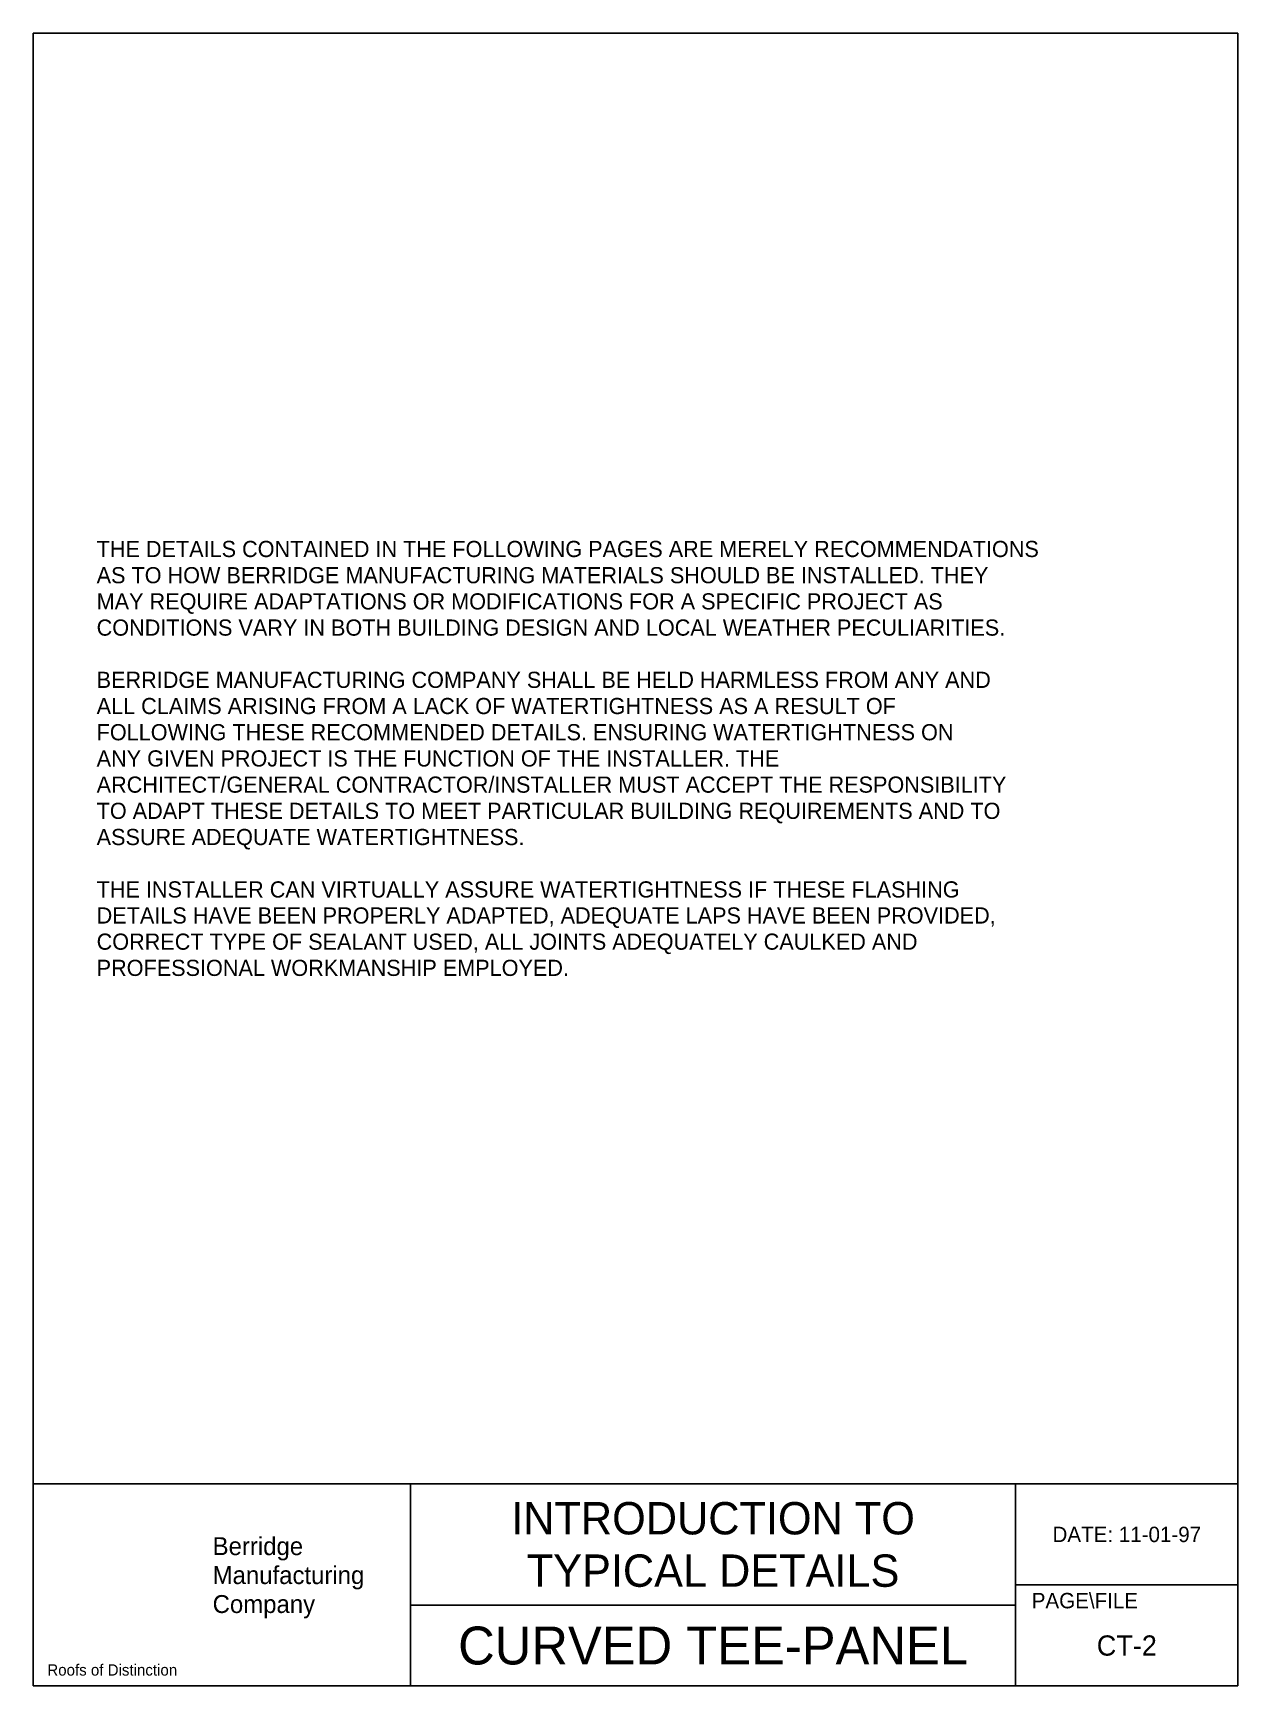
# Model space of a CAD drawing. Extents: x 0.5 to 7.9, y 0.1 to 10.3.
import ezdxf
from ezdxf.enums import TextEntityAlignment as Align

# ---------------------------------------------------------------- set-up
doc = ezdxf.new("R2010")
doc.units = 0
doc.layers.add('BORDER', color=7, linetype='CONTINUOUS')
doc.layers.add('DIM-TXT', color=7, linetype='CONTINUOUS')

msp = doc.modelspace()

# ---------------------------------------------------------------- linework, layer by layer
at = {"layer": 'BORDER', "color": 0, "linetype": 'CONTINUOUS'}
for p, q in [((0.491, 10.345), (0.491, 0.125)), ((0.491, 10.345), (7.94, 10.345)), ((7.94, 10.345), (7.94, 0.125)), ((7.94, 1.375), (0.491, 1.375)), ((2.825, 1.375), (2.825, 0.125)), ((6.565, 1.375), (6.565, 0.125)), ((7.94, 0.75), (6.565, 0.75)), ((6.565, 0.625), (2.825, 0.625)), ((7.94, 0.125), (0.491, 0.125))]:
    msp.add_line(p, q, dxfattribs=at)

# ---------------------------------------------------------------- texts
for s, height, p in [('Berridge', 0.1107, (1.601, 0.934)), ('Manufacturing', 0.1107, (1.601, 0.755)), ('Company', 0.1107, (1.601, 0.576)), ('PAGE\\FILE', 0.0951, (6.665, 0.605)), ('Roofs of Distinction', 0.0697, (0.579, 0.189))]:
    msp.add_text(s, height=height, dxfattribs=at).set_placement(p)
for s, height, p in [('DATE: 11-01-97', 0.0951, (7.253, 1.062)), ('CT-2', 0.125, (7.253, 0.375))]:
    msp.add_text(s, height=height, dxfattribs=at).set_placement(p, align=Align.MIDDLE)
at = {"layer": 'BORDER', "color": 0}
msp.add_text('CURVED TEE-PANEL', height=0.23438, dxfattribs=at).set_placement((4.695, 0.375), align=Align.MIDDLE)
at = {"layer": 'DIM-TXT', "color": 0, "linetype": 'CONTINUOUS'}
for s, p in [('THE DETAILS CONTAINED IN THE FOLLOWING PAGES ARE MERELY RECOMMENDATIONS', (0.884, 7.105)), ('AS TO HOW BERRIDGE MANUFACTURING MATERIALS SHOULD BE INSTALLED. THEY', (0.884, 6.943)), ('MAY REQUIRE ADAPTATIONS OR MODIFICATIONS FOR A SPECIFIC PROJECT AS', (0.884, 6.781)), ('CONDITIONS VARY IN BOTH BUILDING DESIGN AND LOCAL WEATHER PECULIARITIES.', (0.884, 6.619)), ('BERRIDGE MANUFACTURING COMPANY SHALL BE HELD HARMLESS FROM ANY AND', (0.884, 6.296)), ('ALL CLAIMS ARISING FROM A LACK OF WATERTIGHTNESS AS A RESULT OF', (0.884, 6.134)), ('FOLLOWING THESE RECOMMENDED DETAILS. ENSURING WATERTIGHTNESS ON', (0.884, 5.972)), ('ANY GIVEN PROJECT IS THE FUNCTION OF THE INSTALLER. THE', (0.884, 5.81)), ('ARCHITECT/GENERAL CONTRACTOR/INSTALLER MUST ACCEPT THE RESPONSIBILITY', (0.884, 5.648)), ('TO ADAPT THESE DETAILS TO MEET PARTICULAR BUILDING REQUIREMENTS AND TO', (0.884, 5.486)), ('ASSURE ADEQUATE WATERTIGHTNESS.', (0.884, 5.324)), ('THE INSTALLER CAN VIRTUALLY ASSURE WATERTIGHTNESS IF THESE FLASHING', (0.884, 5)), ('DETAILS HAVE BEEN PROPERLY ADAPTED, ADEQUATE LAPS HAVE BEEN PROVIDED,', (0.884, 4.839)), ('CORRECT TYPE OF SEALANT USED, ALL JOINTS ADEQUATELY CAULKED AND', (0.884, 4.677)), ('PROFESSIONAL WORKMANSHIP EMPLOYED.', (0.884, 4.515))]:
    msp.add_text(s, height=0.1, dxfattribs=at).set_placement(p)
for s, p in [('INTRODUCTION TO', (4.695, 1.062)), ('TYPICAL DETAILS', (4.695, 0.738))]:
    msp.add_text(s, height=0.2, dxfattribs=at).set_placement(p, align=Align.CENTER)

doc.saveas('drawing.dxf')
